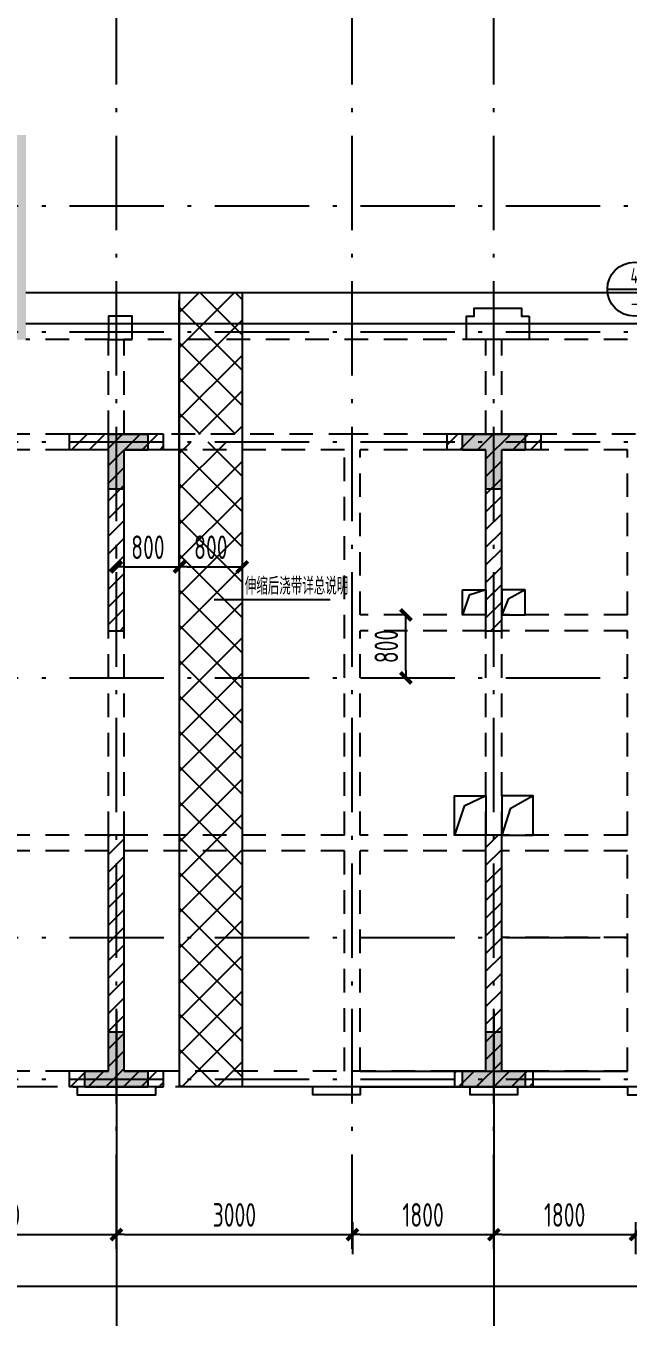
# Model space of a CAD drawing. Extents: x 580289 to 1106878, y -144605 to 78052.
# Drawn here: x 704969 to 712625, y -114162 to -97637 of the extents above; entities that cross this region are included whole.
import ezdxf
from ezdxf.enums import TextEntityAlignment as Align

# ---------------------------------------------------------------- set-up
doc = ezdxf.new("R2010")
doc.units = 0
doc.header["$LTSCALE"] = 100
doc.linetypes.add('2', pattern=[18.5, 12, -3, 0.5, -3])
doc.linetypes.add('3', pattern=[5, 3, -2])
doc.layers.get('0').update_dxf_attribs({"linetype": 'CONTINUOUS'})
doc.layers.get('Defpoints').update_dxf_attribs({"linetype": 'CONTINUOUS'})
for name, color, linetype in [('AXIS', 3, 'CONTINUOUS'), ('COLU', 7, 'CONTINUOUS'), ('DIM', 3, 'CONTINUOUS'), ('HATCH', 254, 'CONTINUOUS'), ('THIN', 7, 'CONTINUOUS'), ('xj', 6, 'CONTINUOUS'), ('梁', 4, 'CONTINUOUS'), ('梁虚线', 134, '3'), ('网格', 253, '2')]:
    doc.layers.add(name, color=color, linetype=linetype)
doc.styles.get("Standard").update_dxf_attribs({"font": 'tssdeng.shx', "width": 0.7, "bigfont": 'tssdchn.shx'})
doc.styles.add('TSSD_Dimension', font='Tssdeng.shx', dxfattribs={"width": 0.7, "bigfont": 'tssdchn.shx'})
doc.styles.add('TSSD_Num', font='Tssdeng.shx', dxfattribs={"width": 0.7, "bigfont": 'hztxt.shx'})
doc.dimstyles.new('TSSD_100_100$0', dxfattribs={"dimtxt": 300, "dimasz": 100, "dimexe": 250, "dimexo": 250, "dimgap": 100, "dimtad": 1, "dimdec": 0, "dimzin": 0, "dimdsep": 46, "dimtxsty": 'TSSD_Dimension', "dimblk": '_TSDBK', "dimblk1": '_TSDBK', "dimblk2": '_TSDBK', "dimsah": 1, "dimcen": 0, "dimclrt": 7, "dimadec": 0, "dimazin": 0, "dimtfac": 1, "dimtdec": 0, "dimtix": 1, "dimtmove": 2, "dimatfit": 3, "dimldrblk": '_TSDBK', "dimfxl": 1, "dimtolj": 1, "dimtzin": 0, "dimarcsym": 0})
pattern_1 = [(45, (643439.41, 3472.82), (-112.2532, 112.2532), [])]

# ---------------------------------------------------------------- blocks, each defined once
blk = doc.blocks.new('_TSDBK')
blk.add_line((-1, 0), (0, 0))
at = {"const_width": 0.5}
blk.add_lwpolyline([(-0.7, -0.7), (0.7, 0.7)], dxfattribs=at)
blk = doc.blocks.new('*D1128')
at = {"layer": 'Defpoints', "color": 0}
for p in [(709801, -105124), (709801, -105124), (709801, -105924)]:
    blk.add_point(p, dxfattribs=at)
at = {"layer": 'DIM', "color": 0, "lineweight": -2}
blk.add_line((709801, -105824), (709801, -105224), dxfattribs=at)
at = {"layer": 'DIM', "color": 0, "lineweight": -2, "xscale": 100, "yscale": 100, "zscale": 100}
for p, rotation in [((709801, -105124), 90), ((709801, -105924), 270)]:
    blk.add_blockref('_TSDBK', p, dxfattribs=dict(at, rotation=rotation))
at = {"layer": 'DIM', "color": 7, "insert": (709551, -105524), "char_height": 300, "attachment_point": 5, "rotation": 90, "style": 'TSSD_Dimension'}
blk.add_mtext('\\A1;800', dxfattribs=at)
blk = doc.blocks.new('*D1134')
at = {"layer": 'Defpoints', "color": 0}
for p in [(709801, -105124), (709801, -105124), (709801, -105924)]:
    blk.add_point(p, dxfattribs=at)
at = {"layer": 'DIM', "color": 0, "lineweight": -2}
blk.add_line((709801, -105824), (709801, -105224), dxfattribs=at)
at = {"layer": 'DIM', "color": 0, "lineweight": -2, "xscale": 100, "yscale": 100, "zscale": 100}
for p, rotation in [((709801, -105124), 90), ((709801, -105924), 270)]:
    blk.add_blockref('_TSDBK', p, dxfattribs=dict(at, rotation=rotation))
at = {"layer": 'DIM', "color": 7, "insert": (709551, -105524), "char_height": 300, "attachment_point": 5, "rotation": 90, "style": 'TSSD_Dimension'}
blk.add_mtext('\\A1;800', dxfattribs=at)
blk = doc.blocks.new('*D1177')
at = {"layer": 'Defpoints', "color": 0}
for p in [(703119, -112593), (706119, -112593), (706119, -113000)]:
    blk.add_point(p, dxfattribs=at)
at = {"layer": 'DIM', "color": 0, "lineweight": -2}
for p, q in [((703119, -112843), (703119, -113250)), ((706119, -112843), (706119, -113250)), ((703219, -113000), (706019, -113000))]:
    blk.add_line(p, q, dxfattribs=at)
at = {"layer": 'DIM', "color": 0, "lineweight": -2, "xscale": 100, "yscale": 100, "zscale": 100, "rotation": 180}
blk.add_blockref('_TSDBK', (703119, -113000), dxfattribs=at)
at = {"layer": 'DIM', "color": 0, "lineweight": -2, "xscale": 100, "yscale": 100, "zscale": 100}
blk.add_blockref('_TSDBK', (706119, -113000), dxfattribs=at)
at = {"layer": 'DIM', "color": 7, "insert": (704619, -112750), "char_height": 300, "attachment_point": 5, "style": 'TSSD_Dimension'}
blk.add_mtext('\\A1;3000', dxfattribs=at)
blk = doc.blocks.new('*D1178')
at = {"layer": 'Defpoints', "color": 0}
for p in [(706119, -112593), (709119, -112593), (709119, -113000)]:
    blk.add_point(p, dxfattribs=at)
at = {"layer": 'DIM', "color": 0, "lineweight": -2}
for p, q in [((706119, -112843), (706119, -113250)), ((709119, -112843), (709119, -113250)), ((706219, -113000), (709019, -113000))]:
    blk.add_line(p, q, dxfattribs=at)
at = {"layer": 'DIM', "color": 0, "lineweight": -2, "xscale": 100, "yscale": 100, "zscale": 100, "rotation": 180}
blk.add_blockref('_TSDBK', (706119, -113000), dxfattribs=at)
at = {"layer": 'DIM', "color": 0, "lineweight": -2, "xscale": 100, "yscale": 100, "zscale": 100}
blk.add_blockref('_TSDBK', (709119, -113000), dxfattribs=at)
at = {"layer": 'DIM', "color": 7, "insert": (707619, -112750), "char_height": 300, "attachment_point": 5, "style": 'TSSD_Dimension'}
blk.add_mtext('\\A1;3000', dxfattribs=at)
blk = doc.blocks.new('*D1179')
at = {"layer": 'Defpoints', "color": 0}
for p in [(709119, -112593), (710919, -112593), (710919, -113000)]:
    blk.add_point(p, dxfattribs=at)
at = {"layer": 'DIM', "color": 0, "lineweight": -2}
for p, q in [((709119, -112843), (709119, -113250)), ((710919, -112843), (710919, -113250)), ((709219, -113000), (710819, -113000))]:
    blk.add_line(p, q, dxfattribs=at)
at = {"layer": 'DIM', "color": 0, "lineweight": -2, "xscale": 100, "yscale": 100, "zscale": 100, "rotation": 180}
blk.add_blockref('_TSDBK', (709119, -113000), dxfattribs=at)
at = {"layer": 'DIM', "color": 0, "lineweight": -2, "xscale": 100, "yscale": 100, "zscale": 100}
blk.add_blockref('_TSDBK', (710919, -113000), dxfattribs=at)
at = {"layer": 'DIM', "color": 7, "insert": (710019, -112750), "char_height": 300, "attachment_point": 5, "style": 'TSSD_Dimension'}
blk.add_mtext('\\A1;1800', dxfattribs=at)
blk = doc.blocks.new('*D1180')
at = {"layer": 'Defpoints', "color": 0}
for p in [(710919, -112593), (712719, -112593), (712719, -113000)]:
    blk.add_point(p, dxfattribs=at)
at = {"layer": 'DIM', "color": 0, "lineweight": -2}
for p, q in [((710919, -112843), (710919, -113250)), ((712719, -112843), (712719, -113250)), ((711019, -113000), (712619, -113000))]:
    blk.add_line(p, q, dxfattribs=at)
at = {"layer": 'DIM', "color": 0, "lineweight": -2, "xscale": 100, "yscale": 100, "zscale": 100, "rotation": 180}
blk.add_blockref('_TSDBK', (710919, -113000), dxfattribs=at)
at = {"layer": 'DIM', "color": 0, "lineweight": -2, "xscale": 100, "yscale": 100, "zscale": 100}
blk.add_blockref('_TSDBK', (712719, -113000), dxfattribs=at)
at = {"layer": 'DIM', "color": 7, "insert": (711819, -112750), "char_height": 300, "attachment_point": 5, "style": 'TSSD_Dimension'}
blk.add_mtext('\\A1;1800', dxfattribs=at)
blk = doc.blocks.new('*D1187')
at = {"layer": 'Defpoints', "color": 0}
for p in [(676719, -113499), (725919, -113380), (725919, -113655)]:
    blk.add_point(p, dxfattribs=at)
at = {"layer": 'DIM', "color": 0, "lineweight": -2}
for p, q in [((676819, -113655), (725819, -113655)), ((725919, -113630), (725919, -113905)), ((676719, -113749), (676719, -113905))]:
    blk.add_line(p, q, dxfattribs=at)
at = {"layer": 'DIM', "color": 0, "lineweight": -2, "xscale": 100, "yscale": 100, "zscale": 100, "rotation": 180}
blk.add_blockref('_TSDBK', (676719, -113655), dxfattribs=at)
at = {"layer": 'DIM', "color": 0, "lineweight": -2, "xscale": 100, "yscale": 100, "zscale": 100}
blk.add_blockref('_TSDBK', (725919, -113655), dxfattribs=at)
at = {"layer": 'DIM', "color": 7, "insert": (701319, -113405), "char_height": 300, "attachment_point": 5, "style": 'TSSD_Dimension'}
blk.add_mtext('\\A1;49200', dxfattribs=at)
blk = doc.blocks.new('*D1120')
at = {"layer": 'Defpoints', "color": 0}
for p in [(706919, -104513), (706119, -104654), (706919, -104654)]:
    blk.add_point(p, dxfattribs=at)
at = {"layer": 'DIM', "color": 0, "lineweight": -2}
for p, q in [((706119, -104404), (706119, -104263)), ((706919, -104404), (706919, -104263)), ((706219, -104513), (706819, -104513))]:
    blk.add_line(p, q, dxfattribs=at)
at = {"layer": 'DIM', "color": 0, "lineweight": -2, "xscale": 100, "yscale": 100, "zscale": 100, "rotation": 180}
blk.add_blockref('_TSDBK', (706119, -104513), dxfattribs=at)
at = {"layer": 'DIM', "color": 0, "lineweight": -2, "xscale": 100, "yscale": 100, "zscale": 100}
blk.add_blockref('_TSDBK', (706919, -104513), dxfattribs=at)
at = {"layer": 'DIM', "color": 7, "insert": (706519, -104263), "char_height": 300, "attachment_point": 5, "style": 'TSSD_Dimension'}
blk.add_mtext('\\A1;800', dxfattribs=at)
blk = doc.blocks.new('*D1121')
at = {"layer": 'Defpoints', "color": 0}
for p in [(706919, -104513), (707719, -104513), (707719, -104513)]:
    blk.add_point(p, dxfattribs=at)
at = {"layer": 'DIM', "color": 0, "lineweight": -2}
for p, q in [((707019, -104513), (707619, -104513)), ((706919, -104763), (706919, -104763))]:
    blk.add_line(p, q, dxfattribs=at)
at = {"layer": 'DIM', "color": 0, "lineweight": -2, "xscale": 100, "yscale": 100, "zscale": 100, "rotation": 180}
blk.add_blockref('_TSDBK', (706919, -104513), dxfattribs=at)
at = {"layer": 'DIM', "color": 0, "lineweight": -2, "xscale": 100, "yscale": 100, "zscale": 100}
blk.add_blockref('_TSDBK', (707719, -104513), dxfattribs=at)
at = {"layer": 'DIM', "color": 7, "insert": (707319, -104263), "char_height": 300, "attachment_point": 5, "style": 'TSSD_Dimension'}
blk.add_mtext('\\A1;800', dxfattribs=at)
blk = doc.blocks.new('*D1122')
at = {"layer": 'Defpoints', "color": 0}
for p in [(706919, -104513), (707719, -104513), (707719, -104513)]:
    blk.add_point(p, dxfattribs=at)
at = {"layer": 'DIM', "color": 0, "lineweight": -2}
for p, q in [((707019, -104513), (707619, -104513)), ((706919, -104763), (706919, -104763))]:
    blk.add_line(p, q, dxfattribs=at)
at = {"layer": 'DIM', "color": 0, "lineweight": -2, "xscale": 100, "yscale": 100, "zscale": 100, "rotation": 180}
blk.add_blockref('_TSDBK', (706919, -104513), dxfattribs=at)
at = {"layer": 'DIM', "color": 0, "lineweight": -2, "xscale": 100, "yscale": 100, "zscale": 100}
blk.add_blockref('_TSDBK', (707719, -104513), dxfattribs=at)
at = {"layer": 'DIM', "color": 7, "insert": (707319, -104263), "char_height": 300, "attachment_point": 5, "style": 'TSSD_Dimension'}
blk.add_mtext('\\A1;800', dxfattribs=at)
blk = doc.blocks.new('ts_idx')
at = {"color": 0, "linetype": 'ByBlock', "lineweight": -2}
blk.add_line((-0.5, 0), (0.5, 0), dxfattribs=at)
blk.add_circle((0, 0), 0.5, dxfattribs=at)
at = {"color": 0, "linetype": 'ByBlock', "lineweight": -2, "style": 'TSSD_Num', "width": 0.7}
for tag, p in [('1', (0, 0.25)), ('A', (0, -0.25))]:
    blk.add_attdef(tag, text='', height=0.286, dxfattribs=at).set_placement(p, align=Align.MIDDLE_CENTER)

msp = doc.modelspace()

# ---------------------------------------------------------------- hatches: boundary and pattern name
h = msp.add_hatch()
h.set_pattern_fill('ANSI31', color=256, scale=50, style=0)
h.set_pattern_definition([(45, (701418.67, -103565), (-112.2532, 112.2532), [])])
h.paths.add_polyline_path([(687018.7, -107923.6), (686818.7, -107923.6), (686818.7, -110923.6), (686318.7, -110923.6), (686318.7, -111123.6), (686818.7, -111123.6), (687518.7, -111123.6), (687518.7, -110923.6), (687018.7, -110923.6)])
h.paths.add_polyline_path([(696618.7, -107923.6), (696418.7, -107923.6), (696418.7, -110923.6), (695918.7, -110923.6), (695918.7, -111123.6), (696418.7, -111123.6), (697118.7, -111123.6), (697118.7, -110923.6), (696618.7, -110923.6)])
h.paths.add_polyline_path([(706018.7, -110923.6), (705518.7, -110923.6), (705518.7, -111123.6), (706218.7, -111123.6), (706718.7, -111123.6), (706718.7, -110923.6), (706218.7, -110923.6), (706218.7, -107923.6), (706018.7, -107923.6)])
h.paths.add_polyline_path([(715818.7, -107923.6), (715618.7, -107923.6), (715618.7, -110923.6), (715118.7, -110923.6), (715118.7, -111123.6), (715818.7, -111123.6), (716318.7, -111123.6), (716318.7, -110923.6), (715818.7, -110923.6)])
at = {"layer": 'COLU'}
h = msp.add_hatch(dxfattribs=at)
h.set_pattern_fill('ANSI31', color=256, scale=50, style=0)
h.set_pattern_definition(pattern_1)
h.paths.add_polyline_path([(715618.7, -105323.6), (715818.7, -105323.6), (715818.7, -103023.6), (716318.7, -103023.6), (716318.7, -102823.6), (715618.7, -102823.6), (715118.7, -102823.6), (715118.7, -103023.6), (715618.7, -103023.6)])
h.paths.add_polyline_path([(715818.7, -101423.6), (715818.7, -98723.6), (716718.7, -98723.6), (716718.7, -98523.6), (715618.7, -98523.6), (715618.7, -101623.6), (716718.7, -101623.6), (716718.7, -101423.6)])
edge = h.paths.add_edge_path()
edge.add_line((711518.7, -103023.6), (711518.7, -102823.6))
edge.add_line((711518.7, -102823.6), (710818.7, -102823.6))
edge.add_line((711518.7, -103023.6), (711018.7, -103023.6))
edge.add_line((710818.7, -105323.6), (711018.7, -105323.6))
edge.add_line((711018.7, -105323.6), (711018.7, -103023.6))
edge.add_line((710818.7, -105323.6), (710818.7, -103023.6))
edge.add_line((710818.7, -102823.6), (710318.7, -102823.6))
edge.add_line((710818.7, -103023.6), (710318.7, -103023.6))
h = msp.add_hatch(dxfattribs=at)
h.set_pattern_fill('ANSI31', color=256, scale=50, style=0)
h.set_pattern_definition(pattern_1)
h.paths.add_polyline_path([(706018.7, -105323.6), (706218.7, -105323.6), (706218.7, -103023.6), (706718.7, -103023.6), (706718.7, -102823.6), (706018.7, -102823.6), (705518.7, -102823.6), (705518.7, -103023.6), (706018.7, -103023.6)])
h = msp.add_hatch(dxfattribs=at)
h.set_pattern_fill('ANSI31', color=256, scale=50, style=0)
h.set_pattern_definition(pattern_1)
h.paths.add_polyline_path([(711418.7, -111123.6), (711418.7, -110923.6), (711018.7, -110923.6), (711018.7, -107923.6), (710818.7, -107923.6), (710818.7, -110923.6), (710418.7, -110923.6), (710418.7, -111123.6), (711018.7, -111123.6)])
at = {"layer": 'DIM'}
h = msp.add_hatch(dxfattribs=at)
h.set_pattern_fill('ANSI37', color=256, scale=100, style=0)
h.set_pattern_definition([(45, (657783.7, -146819.83), (-224.5064, 224.5064), []), (135, (657783.7, -146819.83), (-224.5064, -224.5064), [])])
h.paths.add_polyline_path([(707718.7, -101023.6), (706918.7, -101023.6), (706918.7, -101423.6), (707718.7, -101423.6)])
h.paths.add_polyline_path([(707718.7, -101423.6), (706918.7, -101423.6), (706918.7, -101523), (707718.7, -101523.1)])
h.paths.add_polyline_path([(707718.7, -101523.1), (706918.7, -101523), (706918.7, -101623.6), (707718.7, -101623.6)])
h.paths.add_polyline_path([(707718.7, -101623.6), (706918.7, -101623.6), (706918.7, -102823.6), (707718.7, -102823.6)])
h.paths.add_polyline_path([(707718.7, -102923.6), (706918.7, -102923.6), (706918.7, -103023.6), (707718.7, -103023.6)])
h.paths.add_polyline_path([(707718.7, -103023.6), (706918.7, -103023.6), (706918.7, -105923.6), (707718.7, -105923.6)])
h.paths.add_polyline_path([(707718.7, -105923.6), (706918.7, -105923.6), (706918.7, -107923.6), (707718.7, -107923.6)])
h.paths.add_polyline_path([(707718.7, -107923.6), (706918.7, -107923.6), (706918.7, -108123.6), (707718.7, -108123.6)])
h.paths.add_polyline_path([(707718.7, -108123.6), (706918.7, -108123.6), (706918.7, -109223.6), (707718.7, -109223.6)])
h.paths.add_polyline_path([(707718.7, -109223.6), (706918.7, -109223.6), (706918.7, -110923.6), (707718.7, -110923.6)])
h.paths.add_polyline_path([(707718.7, -110923.6), (706918.7, -110923.6), (706918.7, -111023.6), (707718.7, -111023.6)])
h.paths.add_polyline_path([(707718.7, -111023.6), (706918.7, -111023.6), (706918.7, -111123.6), (707718.7, -111123.6)])
h.paths.add_polyline_path([(707025.6, -104038), (707611.7, -104038), (707611.7, -104488), (707025.6, -104488)], flags=24)
h.paths.add_polyline_path([(707025.6, -104038), (707611.7, -104038), (707611.7, -104488), (707025.6, -104488)], flags=24)
at = {"layer": 'HATCH'}
h = msp.add_hatch(color=256, dxfattribs=at)
h.paths.add_polyline_path([(681418.7, -97123.6), (681418.7, -96623.6), (681918.7, -96623.6), (681918.7, -96823.6), (681618.7, -96823.6), (681618.7, -97123.6)])
h.paths.add_polyline_path([(681918.7, -111123.6), (681918.7, -110423.6), (681518.7, -110423.6), (681518.7, -111123.6)])
h.paths.add_polyline_path([(721218.7, -97123.6), (721218.7, -96623.6), (720718.7, -96623.6), (720718.7, -96823.6), (721018.7, -96823.6), (721018.7, -97123.6)])
h.paths.add_polyline_path([(721218.7, -101623.6), (721218.7, -101123.6), (721018.7, -101123.6), (721018.7, -101423.6), (720718.7, -101423.6), (720718.7, -101623.6)])
h.paths.add_polyline_path([(721118.7, -103523.6), (721118.7, -102823.6), (720618.7, -102823.6), (720618.7, -103023.6), (720918.7, -103023.6), (720918.7, -103523.6)])
h.paths.add_polyline_path([(720718.7, -110423.6), (720718.7, -111123.6), (721118.7, -111123.6), (721118.7, -110423.6)])
h.paths.add_polyline_path([(718618.7, -97123.6), (718618.7, -96823.6), (718918.7, -96823.6), (718918.7, -96623.6), (718418.7, -96623.6), (718418.7, -97123.6)])
h.paths.add_polyline_path([(718918.7, -101623.6), (718918.7, -101423.6), (718618.7, -101423.6), (718618.7, -101123.6), (718418.7, -101123.6), (718418.7, -101623.6)])
h.paths.add_polyline_path([(701718.7, -111123.6), (701718.7, -110923.6), (701418.7, -110923.6), (701418.7, -110623.6), (701218.7, -110623.6), (701218.7, -110923.6), (700918.7, -110923.6), (700918.7, -111123.6)])
h.paths.add_polyline_path([(684218.7, -97123.6), (684218.7, -96623.6), (683718.7, -96623.6), (683718.7, -96823.6), (684018.7, -96823.6), (684018.7, -97123.6)])
h.paths.add_polyline_path([(684218.7, -101623.6), (684218.7, -101123.6), (684018.7, -101123.6), (684018.7, -101423.6), (683718.7, -101423.6), (683718.7, -101623.6)])
h.paths.add_polyline_path([(681918.7, -101623.6), (681918.7, -101423.6), (681618.7, -101423.6), (681618.7, -101123.6), (681418.7, -101123.6), (681418.7, -101623.6)])
h.paths.add_polyline_path([(681718.7, -103523.6), (681718.7, -103023.6), (682018.7, -103023.6), (682018.7, -102823.6), (681518.7, -102823.6), (681518.7, -103523.6)])
h.paths.add_polyline_path([(681918.7, -111123.6), (681918.7, -110423.6), (681518.7, -110423.6), (681518.7, -111123.6)], flags=16)
h.paths.add_polyline_path([(681918.7, -111123.6), (681918.7, -110423.6), (681518.7, -110423.6), (681518.7, -111123.6)], flags=17)
h.paths.add_polyline_path([(715818.7, -103523.6), (715618.7, -103523.6), (715618.7, -103023.6), (715318.7, -103023.6), (715318.7, -102823.6), (715818.7, -102823.6), (716118.7, -102823.6), (716118.7, -103023.6), (715818.7, -103023.6)])
h.paths.add_polyline_path([(711018.7, -103523.6), (710818.7, -103523.6), (710818.7, -103023.6), (710518.7, -103023.6), (710518.7, -102823.6), (711018.7, -102823.6), (711318.7, -102823.6), (711318.7, -103023.6), (711018.7, -103023.6)])
h.paths.add_polyline_path([(691818.7, -103523.6), (691618.7, -103523.6), (691618.7, -103023.6), (691318.7, -103023.6), (691318.7, -102823.6), (691818.7, -102823.6), (692118.7, -102823.6), (692118.7, -103023.6), (691818.7, -103023.6)])
h.paths.add_polyline_path([(715318.7, -111123.6), (715318.7, -110923.6), (715618.7, -110923.6), (715618.7, -110423.6), (715818.7, -110423.6), (715818.7, -110923.6), (716118.7, -110923.6), (716118.7, -111123.6), (715618.7, -111123.6)])
h.paths.add_polyline_path([(710518.7, -111123.6), (710518.7, -110923.6), (710818.7, -110923.6), (710818.7, -110423.6), (711018.7, -110423.6), (711018.7, -110923.6), (711318.7, -110923.6), (711318.7, -111123.6), (710818.7, -111123.6)])
h.paths.add_polyline_path([(705718.7, -111123.6), (705718.7, -110923.6), (706018.7, -110923.6), (706018.7, -110423.6), (706218.7, -110423.6), (706218.7, -110923.6), (706518.7, -110923.6), (706518.7, -111123.6), (706018.7, -111123.6)])
h.paths.add_polyline_path([(696118.7, -111123.6), (696118.7, -110923.6), (696418.7, -110923.6), (696418.7, -110423.6), (696618.7, -110423.6), (696618.7, -110923.6), (696918.7, -110923.6), (696918.7, -111123.6), (696418.7, -111123.6)])
h.paths.add_polyline_path([(691318.7, -111123.6), (691318.7, -110923.6), (691618.7, -110923.6), (691618.7, -110423.6), (691818.7, -110423.6), (691818.7, -110923.6), (692118.7, -110923.6), (692118.7, -111123.6), (691618.7, -111123.6)])
h.paths.add_polyline_path([(704768.7, -99223.6), (704768.7, -101423.6), (704368.7, -101423.6), (704368.7, -101623.6), (704968.7, -101623.6), (704968.7, -101123.6), (704968.7, -99023.6), (704368.7, -99023.6), (704368.7, -99223.6)])
h.paths.add_polyline_path([(697868.7, -101123.6), (697868.7, -99523.6), (697868.7, -99223.6), (698268.7, -99223.6), (698268.7, -99023.6), (697668.7, -99023.6), (697668.7, -101123.6), (697668.7, -101623.6), (698268.7, -101623.6), (698268.7, -101423.6), (697868.7, -101423.6)])
h.paths.add_polyline_path([(686518.7, -111123.6), (686518.7, -110923.6), (686818.7, -110923.6), (686818.7, -110423.6), (687018.7, -110423.6), (687018.7, -110923.6), (687318.7, -110923.6), (687318.7, -111123.6), (686818.7, -111123.6)])
h.paths.add_polyline_path([(706218.7, -103523.6), (706018.7, -103523.6), (706018.7, -102823.6), (706518.7, -102823.6), (706518.7, -103023.6), (706218.7, -103023.6)])
h.paths.add_polyline_path([(687018.7, -103523.6), (686818.7, -103523.6), (686818.7, -103023.6), (686518.7, -103023.6), (686518.7, -102823.6), (687018.7, -102823.6), (687318.7, -102823.6), (687318.7, -103023.6), (687018.7, -103023.6)])
h.paths.add_polyline_path([(696618.7, -103523.6), (696418.7, -103523.6), (696418.7, -103023.6), (696118.7, -103023.6), (696118.7, -102823.6), (696618.7, -102823.6)])
edge = h.paths.add_edge_path(flags=17)
edge.add_line((704768.7, -101123.6), (704768.7, -101423.6))

# ---------------------------------------------------------------- linework, layer by layer
at = {"layer": 'AXIS'}
for p, q in [((706118.7, -110161.8), (706118.7, -114161.8)), ((710918.7, -110161.8), (710918.7, -114161.8))]:
    msp.add_line(p, q, dxfattribs=at)
at = {"layer": 'COLU'}
for points in [[(706018.7, -102823.6), (705518.7, -102823.6)], [(705518.7, -102823.6), (705518.7, -103023.6)], [(706718.7, -102823.6), (706018.7, -102823.6)], [(706018.7, -102823.6), (706518.7, -102823.6)], [(706018.7, -103523.6), (706018.7, -102823.6)], [(706518.7, -102823.6), (706518.7, -103023.6)], [(706718.7, -103023.6), (706718.7, -102823.6)], [(710818.7, -102823.6), (710318.7, -102823.6)], [(710318.7, -102823.6), (710318.7, -103023.6)], [(710518.7, -102823.6), (711018.7, -102823.6)], [(710518.7, -103023.6), (710518.7, -102823.6)], [(711518.7, -102823.6), (710818.7, -102823.6)], [(711018.7, -102823.6), (711318.7, -102823.6)], [(711318.7, -102823.6), (711318.7, -103023.6)], [(711518.7, -103023.6), (711518.7, -102823.6)], [(706018.7, -103023.6), (705518.7, -103023.6)], [(706018.7, -105323.6), (706018.7, -103023.6)], [(706718.7, -103023.6), (706218.7, -103023.6)], [(706218.7, -105323.6), (706218.7, -103023.6)], [(706218.7, -103023.6), (706518.7, -103023.6)], [(706218.7, -103523.6), (706218.7, -103023.6)], [(710818.7, -103023.6), (710318.7, -103023.6)], [(710518.7, -103023.6), (710818.7, -103023.6)], [(710818.7, -105323.6), (710818.7, -103023.6)], [(710818.7, -103523.6), (710818.7, -103023.6)], [(711018.7, -105323.6), (711018.7, -103023.6)], [(711518.7, -103023.6), (711018.7, -103023.6)], [(711018.7, -103023.6), (711318.7, -103023.6)], [(711018.7, -103523.6), (711018.7, -103023.6)], [(706218.7, -103523.6), (706018.7, -103523.6)], [(711018.7, -103523.6), (710818.7, -103523.6)], [(706018.7, -105323.6), (706218.7, -105323.6)], [(710818.7, -105323.6), (711018.7, -105323.6)], [(706018.7, -110923.6), (706018.7, -107923.6)], [(706218.7, -107923.6), (706018.7, -107923.6)], [(706218.7, -110923.6), (706218.7, -107923.6)], [(710818.7, -110923.6), (710818.7, -107923.6)], [(711018.7, -107923.6), (710818.7, -107923.6)], [(711018.7, -110923.6), (711018.7, -107923.6)], [(706018.7, -110923.6), (706018.7, -110423.6)], [(706018.7, -110423.6), (706218.7, -110423.6)], [(706218.7, -110923.6), (706218.7, -110423.6)], [(710818.7, -110923.6), (710818.7, -110423.6)], [(710818.7, -110423.6), (711018.7, -110423.6)], [(711018.7, -110923.6), (711018.7, -110423.6)], [(706018.7, -110923.6), (705518.7, -110923.6)], [(705518.7, -110923.6), (705518.7, -111123.6)], [(705718.7, -110923.6), (706018.7, -110923.6)], [(705718.7, -111123.6), (705718.7, -110923.6)], [(706718.7, -110923.6), (706218.7, -110923.6)], [(706218.7, -110923.6), (706518.7, -110923.6)], [(706518.7, -110923.6), (706518.7, -111123.6)], [(706718.7, -111123.6), (706718.7, -110923.6)], [(710818.7, -110923.6), (710418.7, -110923.6)], [(710418.7, -110923.6), (710418.7, -111123.6)], [(710518.7, -110923.6), (710818.7, -110923.6)], [(710518.7, -111123.6), (710518.7, -110923.6)], [(711418.7, -110923.6), (711018.7, -110923.6)], [(711018.7, -110923.6), (711318.7, -110923.6)], [(711318.7, -110923.6), (711318.7, -111123.6)], [(711418.7, -111123.6), (711418.7, -110923.6)], [(706218.7, -111123.6), (705518.7, -111123.6)], [(705718.7, -111123.6), (706018.7, -111123.6)], [(706018.7, -111123.6), (706518.7, -111123.6)], [(706718.7, -111123.6), (706218.7, -111123.6)], [(711018.7, -111123.6), (710418.7, -111123.6)], [(710518.7, -111123.6), (710818.7, -111123.6)], [(710818.7, -111123.6), (711318.7, -111123.6)], [(711418.7, -111123.6), (711018.7, -111123.6)]]:
    msp.add_lwpolyline(points, dxfattribs=at)
at = {"layer": 'DIM'}
for p, q in [((706918.7, -101023.6), (706918.7, -111123.6)), ((706918.7, -104513), (706918.7, -101123.5)), ((707718.7, -101023.6), (707718.7, -111123.6)), ((707360.3, -104925), (708835.9, -104925))]:
    msp.add_line(p, q, dxfattribs=at)
at = {"layer": 'xj'}
for p, q in [((709218.7, -110923.6), (710718.7, -110923.6)), ((711118.7, -110923.6), (712618.7, -110923.6)), ((709218.7, -111123.6), (710718.7, -111123.6)), ((711118.7, -111123.6), (712618.7, -111123.6))]:
    msp.add_line(p, q, dxfattribs=at)
for points in [[(704968.7, -101023.6), (714778.7, -101023.6)], [(710818.7, -104803.6), (710604.2, -104873.7), (710518.7, -105123.6)], [(711318.7, -104803.6), (711101.7, -104922.9), (711018.7, -105123.6)], [(710818.7, -107422.2), (710541.5, -107552.1), (710418.7, -107922.2)], [(711418.7, -107422.2), (711127.2, -107588.3), (711018.7, -107922.2)], [(705568.7, -111123.6), (705618.7, -111123.6), (705618.7, -111223.6), (706618.7, -111223.6), (706618.7, -111123.6), (706718.7, -111123.6)], [(709218.7, -111123.6), (709218.7, -111223.6), (708618.7, -111223.6), (708618.7, -111223.6), (708618.7, -111123.6)], [(712618.7, -111123.6), (712618.7, -111223.6), (713218.7, -111223.6), (713218.7, -111223.6), (713218.7, -111123.6)]]:
    msp.add_lwpolyline(points, dxfattribs=at)
for points in [[(711368.7, -101323.6), (711368.7, -101623.6), (710568.7, -101623.6), (710568.7, -101323.6), (710668.7, -101323.6), (710668.7, -101223.6), (711268.7, -101223.6), (711268.7, -101323.6)], [(706318.7, -101623.6), (706318.7, -101323.6), (706018.7, -101323.6), (706018.7, -101623.6)], [(710518.7, -104803.6), (710818.7, -104803.6), (710818.7, -105123.6), (710518.7, -105123.6)], [(711318.7, -104803.6), (711018.7, -104803.6), (711018.7, -105123.6), (711318.7, -105123.6)], [(710818.7, -107922.2), (710418.7, -107922.2), (710418.7, -107422.2), (710818.7, -107422.2)], [(711018.7, -107922.2), (711418.7, -107922.2), (711418.7, -107422.2), (711018.7, -107422.2)], [(710518.7, -110923.6), (711318.7, -110923.6), (711318.7, -111123.6), (711218.7, -111123.6), (711218.7, -111223.6), (710618.7, -111223.6), (710618.7, -111123.6), (710518.7, -111123.6)]]:
    msp.add_lwpolyline(points, close=True, dxfattribs=at)
at = {"layer": '梁'}
for p, q in [((706118.7, -101423.6), (704968.7, -101423.6)), ((710918.7, -101423.6), (706118.7, -101423.6)), ((715618.7, -101423.6), (710918.7, -101423.6)), ((705368.7, -111123.6), (701818.7, -111123.6)), ((710418.7, -111123.6), (706868.7, -111123.6)), ((714968.7, -111123.6), (711418.7, -111123.6))]:
    msp.add_line(p, q, dxfattribs=at)
at = {"layer": '梁虚线'}
for p, q in [((706018.7, -101623.6), (704968.7, -101623.6)), ((706018.7, -102823.6), (706018.7, -101623.6)), ((706218.7, -102823.6), (706218.7, -101623.6)), ((710818.7, -101623.6), (706218.7, -101623.6)), ((710818.7, -102823.6), (710818.7, -101623.6)), ((711018.7, -102823.6), (711018.7, -101623.6)), ((715618.7, -101623.6), (711018.7, -101623.6)), ((705518.7, -102823.6), (703118.7, -102823.6)), ((709118.7, -102823.6), (706718.7, -102823.6)), ((710318.7, -102823.6), (709118.7, -102823.6)), ((712718.7, -102823.6), (711518.7, -102823.6)), ((705518.7, -103023.6), (703218.7, -103023.6)), ((709018.7, -103023.6), (706718.7, -103023.6)), ((709018.7, -107923.6), (709018.7, -103023.6)), ((709218.7, -105123.6), (709218.7, -103023.6)), ((710318.7, -103023.6), (709218.7, -103023.6)), ((712618.7, -103023.6), (711518.7, -103023.6)), ((712618.7, -105123.6), (712618.7, -103023.6)), ((710818.7, -105123.6), (709218.7, -105123.6)), ((712618.7, -105123.6), (711018.7, -105123.6)), ((706018.7, -107923.6), (706018.7, -105323.6)), ((706218.7, -107923.6), (706218.7, -105323.6)), ((709218.7, -107923.6), (709218.7, -105323.6)), ((710818.7, -105323.6), (709218.7, -105323.6)), ((710818.7, -107923.6), (710818.7, -105323.6)), ((712618.7, -105323.6), (711018.7, -105323.6)), ((711018.7, -107923.6), (711018.7, -105323.6)), ((712618.7, -107923.6), (712618.7, -105323.6)), ((706018.7, -107923.6), (703218.7, -107923.6)), ((709018.7, -107923.6), (706218.7, -107923.6)), ((710818.7, -107923.6), (709218.7, -107923.6)), ((712618.7, -107923.6), (711018.7, -107923.6)), ((706018.7, -108123.6), (703218.7, -108123.6)), ((709018.7, -108123.6), (706218.7, -108123.6)), ((709018.7, -110923.6), (709018.7, -108123.6)), ((709218.7, -110923.6), (709218.7, -108123.6)), ((710818.7, -108123.6), (709218.7, -108123.6)), ((712618.7, -108123.6), (711018.7, -108123.6)), ((712618.7, -109473.6), (712618.7, -108123.6)), ((712618.7, -109223.6), (711018.7, -109223.6)), ((712618.7, -110923.6), (712618.7, -109623.6)), ((705518.7, -110923.6), (703218.7, -110923.6)), ((710418.7, -110923.6), (706718.7, -110923.6)), ((712618.7, -110923.6), (711418.7, -110923.6))]:
    msp.add_line(p, q, dxfattribs=at)
at = {"layer": '网格'}
for p, q in [((709118.7, -113181.6), (709118.7, -93701.8)), ((706118.7, -113181.6), (706118.7, -94529.1)), ((710918.7, -113181.6), (710918.7, -94529.1)), ((675921, -99923.6), (726716.3, -99923.6)), ((675921, -101522.2), (726716.3, -101523.6)), ((675921, -102923.6), (726716.3, -102923.6)), ((675921, -105923.6), (726716.3, -105923.6)), ((675921, -109223.6), (726716.3, -109223.6)), ((675921, -111023.6), (726716.3, -111023.6))]:
    msp.add_line(p, q, dxfattribs=at)

# ---------------------------------------------------------------- block references
at = {"layer": 'THIN'}
ref = msp.add_blockref('ts_idx', (712705.5, -100983.1), dxfattribs=dict(at, xscale=686, yscale=686, zscale=685.9999999999999))
ref.add_attrib('1', '4', dxfattribs={"height": 196, "style": 'TSSD_Num', "width": 0.7}).set_placement((712705.5, -100811.6), align=Align.MIDDLE_CENTER)
ref.add_attrib('-', '-', dxfattribs={"height": 196, "style": 'TSSD_Num', "width": 0.7}).set_placement((712705.5, -101154.6), align=Align.MIDDLE_CENTER)

# ---------------------------------------------------------------- texts
at = {"layer": 'DIM', "width": 0.7}
msp.add_text('伸缩后浇带详总说明', height=220, rotation=360, dxfattribs=at).set_placement((707751, -104866))

# ---------------------------------------------------------------- dimensions: what is measured, and where the dimension line sits
at = {"layer": 'DIM'}
for base, p1, p2, picture, middle in [((706918.7, -104513), (706118.7, -104653.8), (706918.7, -104653.8), '*D1120', (706518.7, -104263)), ((707718.7, -104513), (706918.7, -104513), (707718.7, -104513), '*D1121', (707318.7, -104263)), ((707718.7, -104513), (706918.7, -104513), (707718.7, -104513), '*D1122', (707318.7, -104263)), ((706118.7, -113000.4), (703118.7, -112592.6), (706118.7, -112592.6), '*D1177', (704618.7, -112750.4)), ((709118.7, -113000.4), (706118.7, -112592.6), (709118.7, -112592.6), '*D1178', (707618.7, -112750.4)), ((710918.7, -113000.4), (709118.7, -112592.6), (710918.7, -112592.6), '*D1179', (710018.7, -112750.4)), ((712718.7, -113000.4), (710918.7, -112592.6), (712718.7, -112592.6), '*D1180', (711818.7, -112750.4)), ((725918.7, -113654.7), (676718.7, -113499.1), (725918.7, -113379.8), '*D1187', (701318.7, -113404.7))]:
    dim = msp.add_linear_dim(base=base, p1=p1, p2=p2, dimstyle='TSSD_100_100$0', dxfattribs=at)
    dim.commit()
    dim.dimension.update_dxf_attribs({"geometry": picture, "text_midpoint": middle})
for picture in ['*D1128', '*D1134']:
    dim = msp.add_linear_dim(base=(709801.1, -105123.6), p1=(709801.1, -105923.6), p2=(709801.1, -105123.6), angle=90, dimstyle='TSSD_100_100$0', dxfattribs=at)
    dim.commit()
    dim.dimension.update_dxf_attribs({"geometry": picture, "text_midpoint": (709551.1, -105523.6)})

doc.saveas('drawing.dxf')
